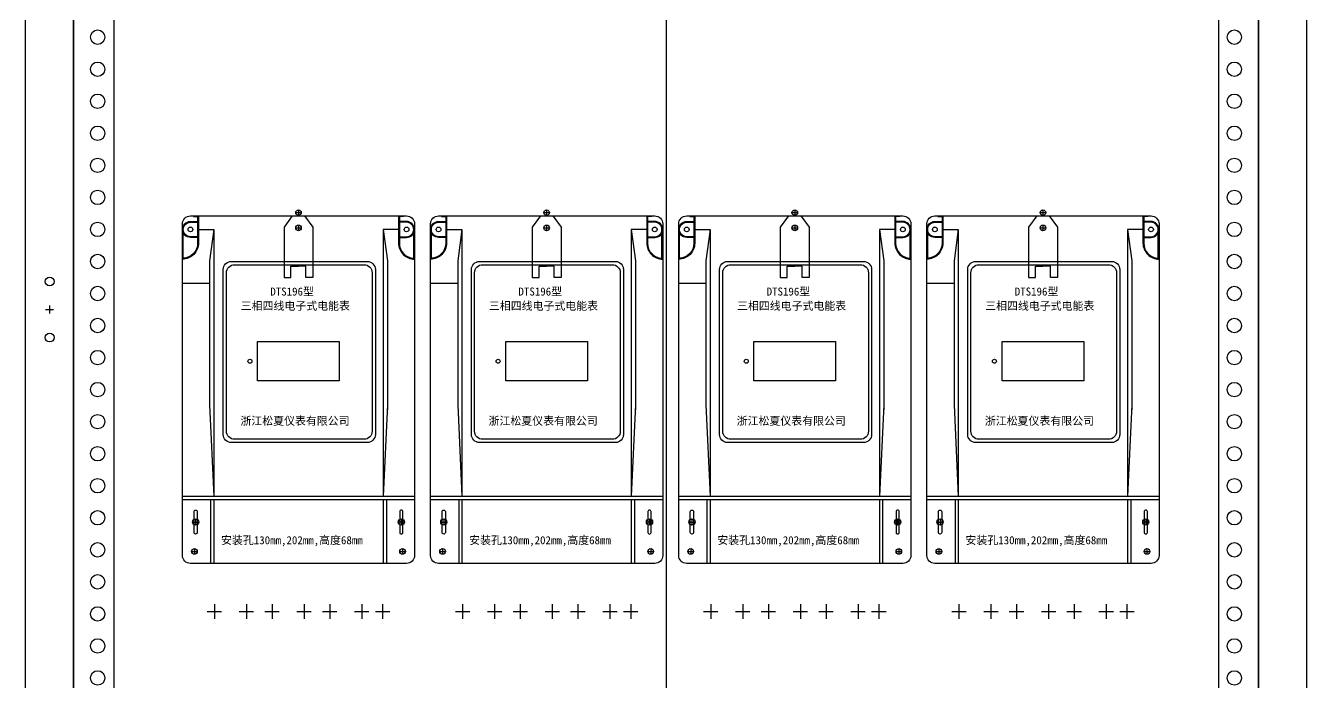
# Model space of a CAD drawing. Extents: x 970431 to 971231, y 79345 to 81548.
# Drawn here: x 970431 to 971231, y 80557 to 80967 of the extents above; entities that cross this region are included whole.
import ezdxf

# ---------------------------------------------------------------- set-up
doc = ezdxf.new("R2010")
doc.units = 0
doc.header["$MEASUREMENT"] = 0
doc.linetypes.add('DASH', pattern=[0.35, 0.25, -0.1])
doc.layers.add('LY-JS-BJ', color=7, linetype='Continuous')
doc.styles.add('TEXT', font='', dxfattribs={"height": 3})
doc.styles.get('TEXT').set_extended_font_data('SimSun')

# ---------------------------------------------------------------- blocks, each defined once
blk = doc.blocks.new('A$C17FD2090')
at = {"layer": 'LY-JS-BJ', "color": 0, "ltscale": 2}
for p, q in [((-2.5, 0), (2.5, 0)), ((0, 2.5), (0, -2.5))]:
    blk.add_line(p, q, dxfattribs=at)
at = {"layer": 'LY-JS-BJ', "color": 0, "linetype": 'Continuous', "lineweight": 25}
for centre in [(0, 17.5), (0, -17.5)]:
    blk.add_circle(centre, 2.75, dxfattribs=at)
blk = doc.blocks.new('*U15')
at = {"layer": 'LY-JS-BJ', "color": 6}
blk.add_circle((0, 0), 4.5, dxfattribs=at)
blk = doc.blocks.new('*U16')
at = {"layer": 'LY-JS-BJ', "color": 0, "linetype": 'ByBlock', "lineweight": -2, "transparency": 16777216}
for p in [(0, -460), (0, -480), (0, -500), (0, -520), (0, -540), (0, -560), (0, -580), (0, -600), (0, -620), (0, -640), (0, -660), (0, -680), (0, -700), (0, -720), (0, -740), (0, -760), (0, -780), (0, -800), (0, -820), (0, -840), (0, -860)]:
    blk.add_blockref('*U15', p, dxfattribs=at)
blk = doc.blocks.new('*U17')
at = {"layer": 'LY-JS-BJ', "color": 6}
blk.add_circle((0, 0), 4.5, dxfattribs=at)
blk = doc.blocks.new('*U18')
at = {"layer": 'LY-JS-BJ', "color": 0, "linetype": 'ByBlock', "lineweight": -2, "transparency": 16777216}
for p in [(0, -460), (0, -480), (0, -500), (0, -520), (0, -540), (0, -560), (0, -580), (0, -600), (0, -620), (0, -640), (0, -660), (0, -680), (0, -700), (0, -720), (0, -740), (0, -760), (0, -780), (0, -800), (0, -820), (0, -840), (0, -860)]:
    blk.add_blockref('*U17', p, dxfattribs=at)
blk = doc.blocks.new('DTS196松夏电子表')
at = {"color": 1}
for p, q in [((72.5, 112.1), (72.5, 108.9)), ((70.9, 110.5), (74.1, 110.5)), ((70.9, 101), (74.1, 101)), ((72.5, 102.6), (72.5, 99.4)), ((20, -134), (20, -143)), ((40, -134), (40, -143)), ((56, -134), (56, -143)), ((76, -134), (76, -143)), ((92, -134), (92, -143)), ((112, -134), (112, -143)), ((125, -134), (125, -143)), ((15.5, -138.5), (24.5, -138.5)), ((35.5, -138.5), (44.5, -138.5)), ((51.5, -138.5), (60.5, -138.5)), ((71.5, -138.5), (80.5, -138.5)), ((87.5, -138.5), (96.5, -138.5)), ((107.5, -138.5), (116.5, -138.5)), ((120.5, -138.5), (129.5, -138.5))]:
    blk.add_line(p, q, dxfattribs=at)
at = {"color": 0}
for p, q in [((16.97, 66.32), (0, 66.32)), ((16.97, -9.45), (19.62, -66.5)), ((128.03, -9.45), (125.38, -66.5)), ((0, -66.5), (145, -66.5)), ((0, -68.5), (145, -68.5)), ((17.62, -68.5), (17.62, -108.5)), ((19.62, -68.5), (19.62, -108.5)), ((125.38, -68.5), (125.38, -108.5)), ((127.38, -68.5), (127.38, -108.5)), ((6.32, -82.63), (10.18, -82.63)), ((8.25, -80.7), (8.25, -84.56)), ((138.68, -82.63), (134.82, -82.63)), ((136.75, -80.7), (136.75, -84.56)), ((5.9, -101), (9.1, -101)), ((7.5, -99.4), (7.5, -102.6)), ((135.9, -101), (139.1, -101)), ((137.5, -99.4), (137.5, -102.6))]:
    blk.add_line(p, q, dxfattribs=at)
for points in [[(10, 108.5), (10, 91.5, -0.414214), (0, 81.5), (0, 81.5), (0, 98.5)], [(6.88, 108), (9.5, 108), (9.5, 91.5, -0.398874), (0.5, 82.01), (0.5, 101.62)], [(135, 108.5), (135, 91.5, 0.414214), (145, 81.5), (145, 81.5), (145, 98.5)], [(138.12, 108), (135.5, 108), (135.5, 91.5, 0.398874), (144.5, 82.01), (144.5, 101.62)]]:
    blk.add_lwpolyline(points, format="xyb", dxfattribs=at)
for points in [[(5, 108.5), (140, 108.5, -0.414214), (145, 103.5), (145, -103.5, -0.414214), (140, -108.5), (5, -108.5, -0.414214), (0, -103.5), (0, 103.5, -0.414214)], [(5, 105), (10, 105), (10, 95), (5, 95, -0.414214), (0, 100), (0, 100, -0.414214)], [(5, 104.5), (9.5, 104.5), (9.5, 95.5), (5, 95.5, -0.414214), (0.5, 100, -0.414214)], [(140, 105), (135, 105), (135, 95), (140, 95, 0.414214), (145, 100), (145, 100, 0.414214)], [(140, 104.5), (135.5, 104.5), (135.5, 95.5), (140, 95.5, 0.414214), (144.5, 100, 0.414214)], [(30.5, 80), (115.5, 80, -0.414214), (120.5, 75), (120.5, -28, -0.414214), (115.5, -33), (30.5, -33, -0.414214), (25.5, -28), (25.5, 75, -0.414214)], [(32.5, 78), (113.5, 78, -0.414214), (118.5, 73), (118.5, -26, -0.414214), (113.5, -31), (32.5, -31, -0.414214), (27.5, -26), (27.5, 73, -0.414214)], [(8.25, -75.13), (8.25, -75.13, -0.414214), (9.25, -76.13), (9.25, -89.13, -0.414214), (8.25, -90.13), (8.25, -90.13, -0.414214), (7.25, -89.13), (7.25, -76.13, -0.414214)], [(136.75, -75.13), (136.75, -75.13, 0.414214), (135.75, -76.13), (135.75, -89.13, 0.414214), (136.75, -90.13), (136.75, -90.13, 0.414214), (137.75, -89.13), (137.75, -76.13, 0.414214)]]:
    blk.add_lwpolyline(points, format="xyb", close=True, dxfattribs=at)
for points in [[(68.65, 108.5), (63.46, 101.47), (63.46, 70.08), (67.82, 70.08), (67.82, 77.1), (72.5, 77.1)], [(76.35, 108.5), (81.54, 101.47), (81.54, 70.08), (77.18, 70.08), (77.18, 77.1), (72.5, 77.1)], [(10, 100), (19.62, 100), (19.62, -66.5)], [(19.62, 100), (16.97, 80.45), (16.97, -9.45)], [(135, 100), (125.38, 100), (125.38, -66.5)], [(125.38, 100), (128.03, 80.45), (128.03, -12.64)]]:
    blk.add_lwpolyline(points, dxfattribs=at)
blk.add_lwpolyline([(47, 30), (98, 30), (98, 5.5), (47, 5.5)], close=True, dxfattribs=at)
for centre, radius in [((72.5, 110.5), 1.75), ((5, 100), 1.46), ((72.5, 101), 1.75), ((140, 100), 1.46), ((42.21, 17.75), 1.25), ((8.25, -82.63), 1.93), ((136.75, -82.63), 1.93), ((7.5, -101), 1.75), ((137.5, -101), 1.75)]:
    blk.add_circle(centre, radius, dxfattribs=at)
at = {"color": 1, "lineweight": -3, "style": 'TEXT'}
for s, p in [('DTS196型', (54.91, 58.75)), ('三相四线电子式电能表', (36.42, 49.78))]:
    blk.add_text(s, height=5, dxfattribs=at).set_placement(p)
at = {"color": 0, "lineweight": -3, "style": 'TEXT'}
blk.add_text('浙江松夏仪表有限公司', height=5, dxfattribs=at).set_placement((36.21, -22))
at = {"color": 3, "lineweight": -3, "style": 'TEXT'}
blk.add_text('安装孔130mm,202mm,高度68mm', height=5, dxfattribs=at).set_placement((24.12, -96.48))

msp = doc.modelspace()

# ---------------------------------------------------------------- linework, layer by layer
at = {"layer": 'LY-JS-BJ', "color": 4, "linetype": 'DASH', "lineweight": -3}
msp.add_line((970830.75, 81544.92), (970830.75, 79344.92), dxfattribs=at)
at = {"layer": 'LY-JS-BJ', "lineweight": -3}
for p, q in [((970460.75, 81488.92), (970460.75, 79344.92)), ((971200.75, 81488.92), (971200.75, 79344.92))]:
    msp.add_line(p, q, dxfattribs=at)
msp.add_lwpolyline([(970430.75, 81544.92), (971230.75, 81544.92), (971230.75, 79344.92), (970430.75, 79344.92)], close=True, dxfattribs=at)
at = {"layer": 'LY-JS-BJ', "color": 4, "lineweight": -3}
for points in [[(970485.75, 81429.92), (970485.75, 79429.92), (970460.75, 79429.92), (970460.75, 81429.92)], [(971175.75, 81429.92), (971175.75, 79429.92), (971200.75, 79429.92), (971200.75, 81429.92)]]:
    msp.add_lwpolyline(points, close=True, dxfattribs=at)

# ---------------------------------------------------------------- block references
at = {"color": 0}
for p in [(970528.69, 80739.89), (970683.69, 80739.89), (970838.69, 80739.89), (970993.69, 80739.89)]:
    msp.add_blockref('DTS196松夏电子表', p, dxfattribs=at)
at = {"layer": 'LY-JS-BJ', "lineweight": -3}
for name, p in [('*U18', (970475.75, 81419.92)), ('*U16', (971185.75, 81419.92))]:
    msp.add_blockref(name, p, dxfattribs=at)
at = {"layer": 'LY-JS-BJ', "color": 0, "lineweight": -3, "ltscale": 2}
msp.add_blockref('A$C17FD2090', (970445.75, 80789.92), dxfattribs=at)

doc.saveas('drawing.dxf')
